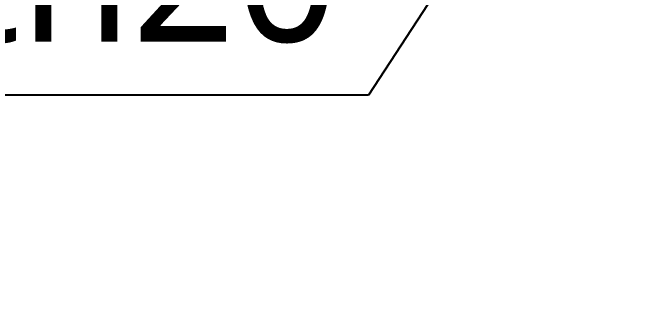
# Model space of a CAD drawing. Header units: millimetres. Extents: x 5828 to 6704, y 123 to 421.
# Drawn here: x 6407.11 to 6416.84, y 158 to 162.59 of the extents above; entities that cross this region are included whole.
import ezdxf
from ezdxf import colors
from ezdxf.entities.mleader import LeaderData, LeaderLine
from ezdxf.math import Vec2, Vec3

# ---------------------------------------------------------------- set-up
doc = ezdxf.new("R2010")
doc.units = ezdxf.units.MM
doc.layers.add('外形图', color=7, linetype='Continuous')
doc.styles.add('微软雅黑', font='msyh.ttc', dxfattribs={"height": 2.1})

msp = doc.modelspace()

# ---------------------------------------------------------------- leaders
at = {"layer": '外形图'}
ml = msp.add_multileader_mtext('Standard', dxfattribs=at)
ml.set_content('2×M12{\\A1;\\C256; depth20}', style='微软雅黑')
ml.set_leader_properties()
ml.build(insert=Vec2(0, 0))
ml.multileader.update_dxf_attribs({"text_left_attachment_type": 5, "text_right_attachment_type": 5, "dogleg_length": 0.15, "arrow_head_size": 1.7})
ctx = ml.context
ctx.base_point, ctx.char_height, ctx.arrow_head_size, ctx.landing_gap_size, ctx.plane_origin = Vec3(6390.415, 161.3493), 2.1, 1.7, 0.3, Vec3(6419.3232, 171.7979)
ctx.left_attachment, ctx.right_attachment, ctx.text_align_type = 5, 5, 2
notes = []
notes.append((ctx, [(0, (1, 1, 0), (6412.4876, 161.3493), (-1, 0), 0.15, [(0, [(6419.3232, 171.7979)], 0, [])])]))
ctx.mtext.insert, ctx.mtext.alignment, ctx.mtext.flow_direction = Vec3(6412.0376, 164.2587), 3, 5
for ctx, leaders in notes:
    for number, flags, end, landing, length, lines in leaders:
        leader = LeaderData()
        leader.index, (leader.has_last_leader_line, leader.has_dogleg_vector, leader.attachment_direction) = number, flags
        leader.last_leader_point, leader.dogleg_vector, leader.dogleg_length = Vec3(end), Vec3(landing), length
        for number, points, colour, breaks in lines:
            line = LeaderLine()
            line.index, line.vertices, line.color, line.breaks = number, Vec3.list(points), colors.encode_raw_color(colour), breaks
            leader.lines.append(line)
        ctx.leaders.append(leader)

doc.saveas('drawing.dxf')
